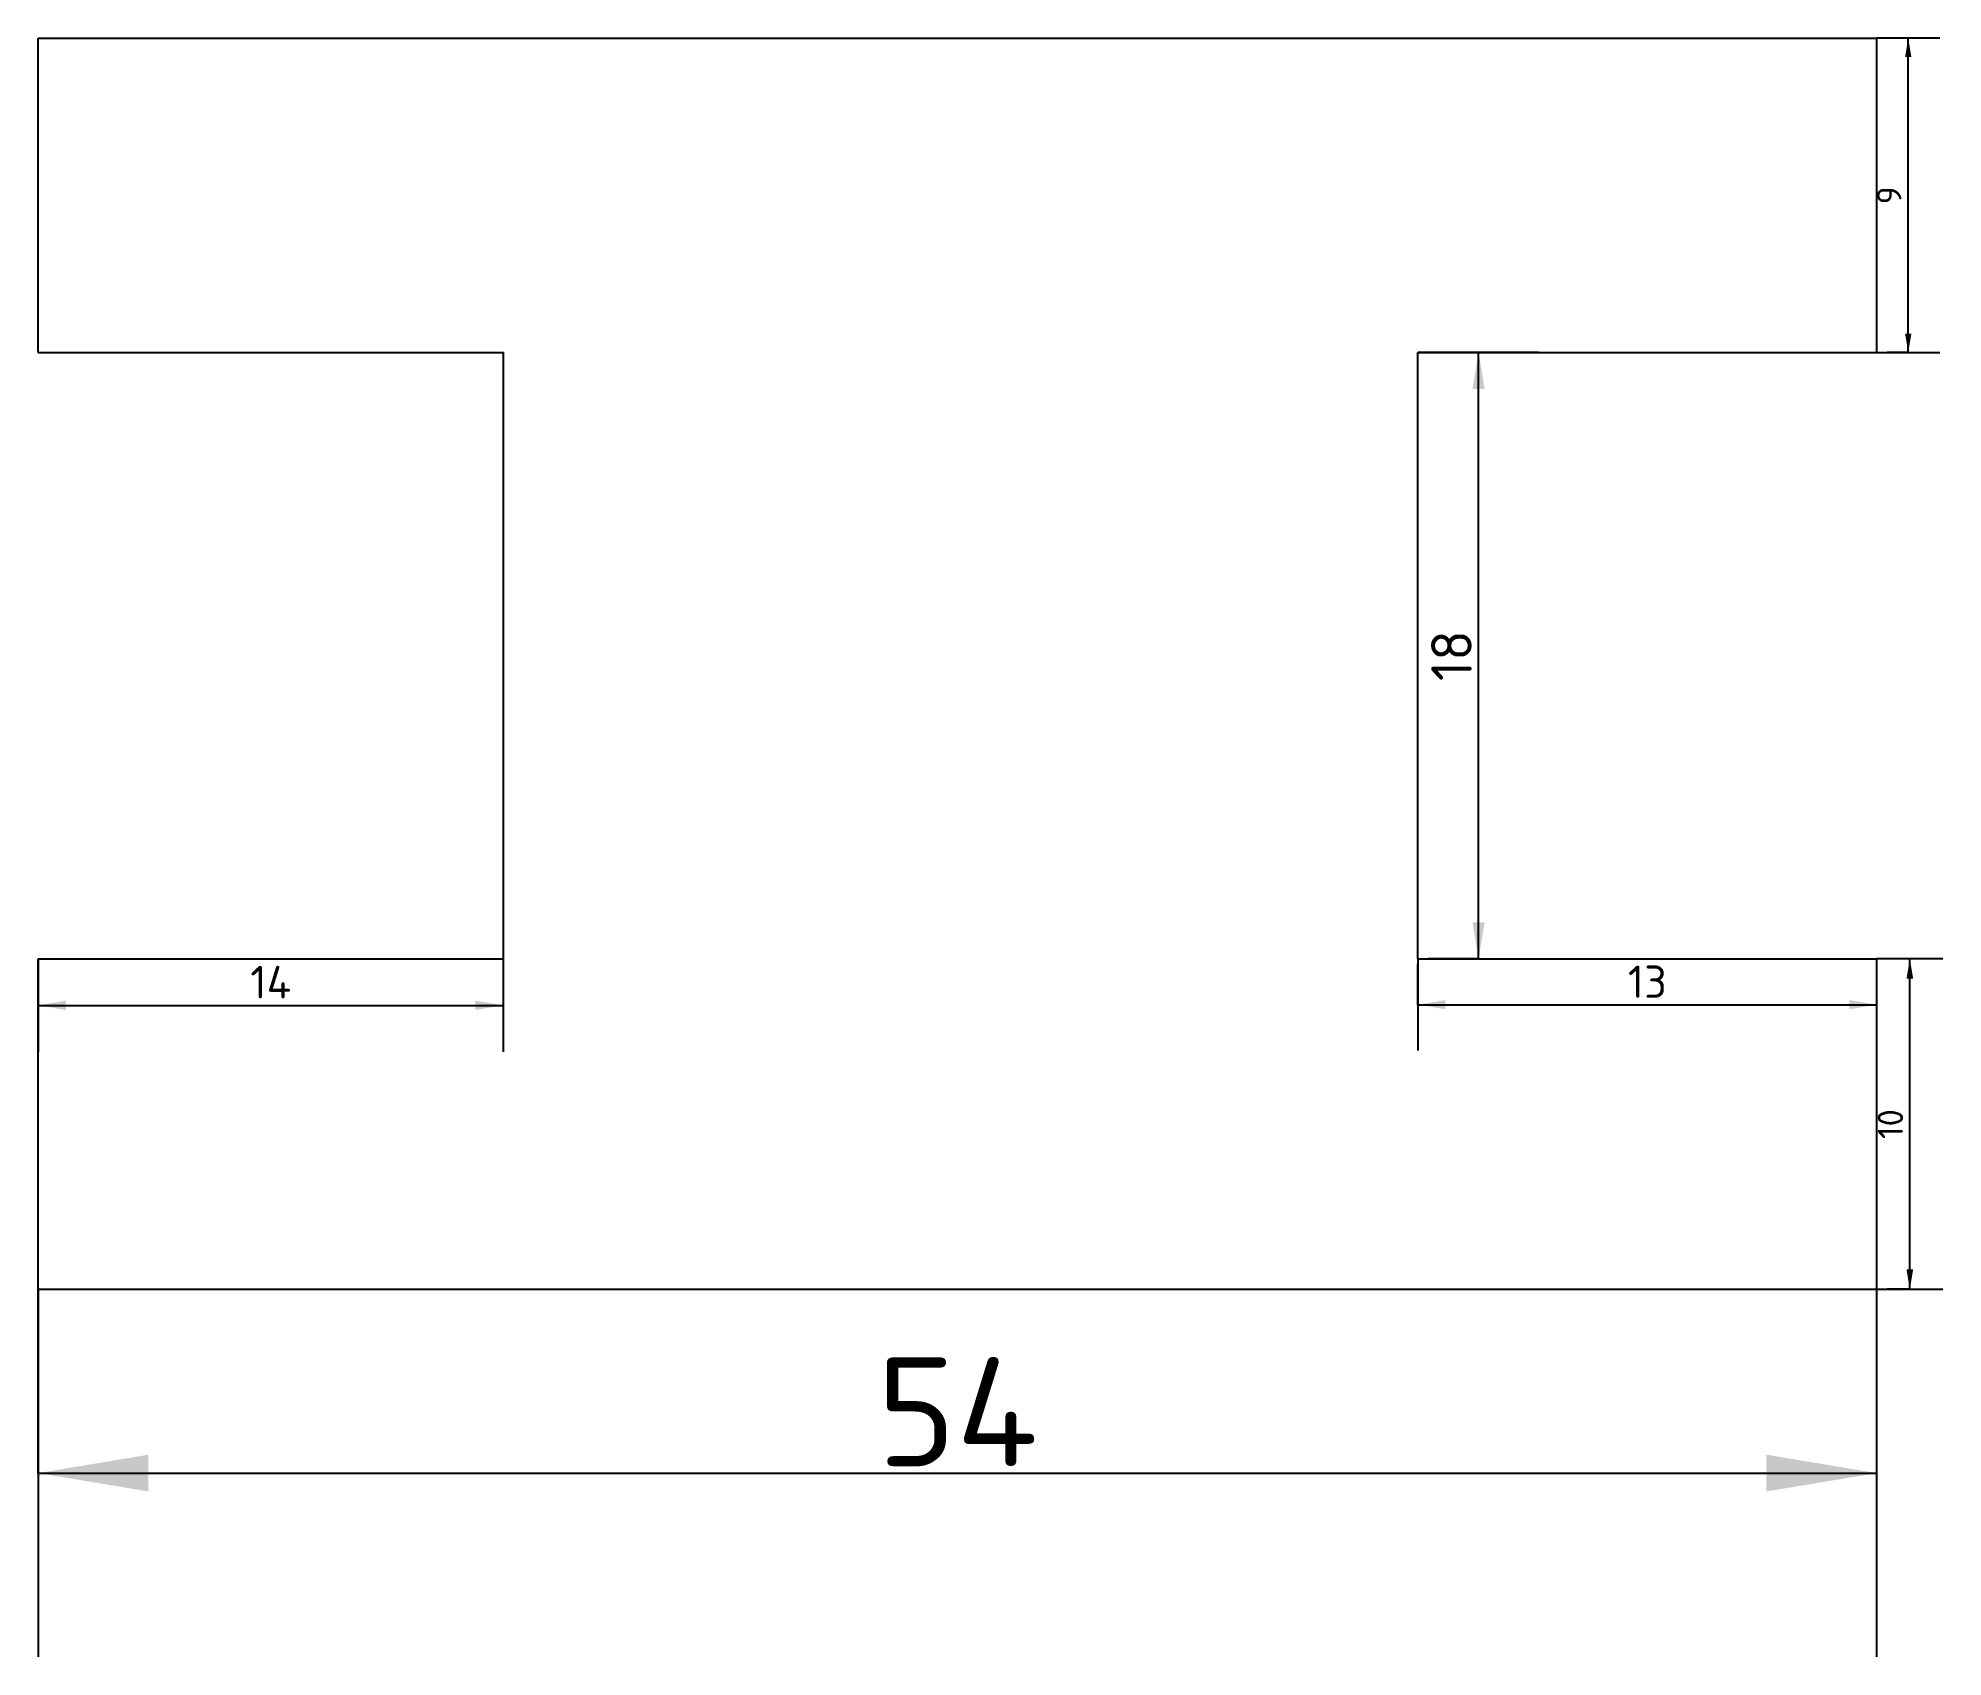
# Model space of a CAD drawing. Extents: x 0 to 55.7, y -10.7 to 36.6.
import ezdxf
from ezdxf.enums import TextEntityAlignment as Align

# ---------------------------------------------------------------- set-up
doc = ezdxf.new("R2010")
doc.units = 0
doc.layers.add('DIMENSIONS', color=1, linetype='CONTINUOUS')
doc.styles.add('ISOCPEUR', font='isocpeur.ttf')

# ---------------------------------------------------------------- blocks, each defined once
blk = doc.blocks.new('DIMTICK_ARROW')
at = {"color": 5}
blk.add_line((0, 0.5), (0, -0.5), dxfattribs=at)
at = {"color": 7}
blk.add_solid([(0, 0), (0.3, 0.05), (0.3, -0.05)], dxfattribs=at)

msp = doc.modelspace()

# ---------------------------------------------------------------- linework, layer by layer
at = {"color": 3}
for p, q in [((0, 36.562), (53.719, 36.562)), ((0, 27.375), (0, 36.562)), ((0, 27.375), (0, 36.562)), ((0, 36.562), (53.719, 36.562)), ((53.719, 27.375), (53.719, 36.562)), ((53.719, 27.375), (53.719, 36.562)), ((0, 27.375), (13.594, 27.375)), ((0, 27.375), (13.594, 27.375)), ((13.594, 9.656), (13.594, 27.375)), ((13.594, 9.656), (13.594, 27.375)), ((40.312, 27.375), (53.719, 27.375)), ((40.312, 9.656), (40.312, 27.375)), ((40.312, 9.656), (40.312, 27.375)), ((40.312, 27.375), (53.719, 27.375)), ((0, 9.656), (13.594, 9.656)), ((0, 0), (0, 9.656)), ((0, 0), (0, 9.656)), ((0, 9.656), (13.594, 9.656)), ((40.312, 9.656), (53.719, 9.656)), ((40.312, 9.656), (53.719, 9.656)), ((53.719, 0), (53.719, 9.656)), ((53.719, 0), (53.719, 9.656)), ((0, 0), (53.719, 0)), ((0, 0), (53.719, 0))]:
    msp.add_line(p, q, dxfattribs=at)
at = {"layer": 'DIMENSIONS', "color": 5}
for p, q in [((54.638, 36.562), (54.019, 36.562)), ((54.638, 36.562), (54.019, 36.562)), ((54.638, 36.562), (54.019, 36.562)), ((54.638, 36.562), (54.019, 36.562)), ((54.638, 36.562), (54.019, 36.562)), ((54.638, 36.562), (54.019, 36.562)), ((54.638, 36.562), (54.019, 36.562)), ((54.638, 36.562), (54.019, 36.562)), ((54.638, 36.562), (54.019, 36.562)), ((54.638, 36.562), (54.019, 36.562)), ((54.638, 36.562), (54.019, 36.562)), ((54.638, 36.562), (54.019, 36.562)), ((54.638, 36.562), (54.019, 36.562)), ((54.638, 36.562), (54.019, 36.562)), ((54.638, 36.562), (54.019, 36.562)), ((54.638, 36.562), (54.019, 36.562)), ((54.638, 36.562), (54.019, 36.562)), ((54.638, 36.562), (54.019, 36.562)), ((42.084, 27.375), (40.612, 27.375)), ((42.084, 27.375), (40.612, 27.375)), ((42.084, 27.375), (40.612, 27.375)), ((42.084, 27.375), (40.612, 27.375)), ((42.084, 27.375), (40.612, 27.375)), ((42.084, 27.375), (40.612, 27.375)), ((42.084, 27.375), (40.612, 27.375)), ((42.084, 27.375), (40.612, 27.375)), ((42.084, 27.375), (40.612, 27.375)), ((42.084, 27.375), (40.612, 27.375)), ((42.084, 27.375), (40.612, 27.375)), ((42.084, 27.375), (40.612, 27.375)), ((42.084, 27.375), (40.612, 27.375)), ((54.638, 27.375), (54.019, 27.375)), ((54.638, 27.375), (54.019, 27.375)), ((54.638, 27.375), (54.019, 27.375)), ((54.638, 27.375), (54.019, 27.375)), ((54.638, 27.375), (54.019, 27.375)), ((54.638, 27.375), (54.019, 27.375)), ((54.638, 27.375), (54.019, 27.375)), ((54.638, 27.375), (54.019, 27.375)), ((54.638, 27.375), (54.019, 27.375)), ((54.638, 27.375), (54.019, 27.375)), ((54.638, 27.375), (54.019, 27.375)), ((54.638, 27.375), (54.019, 27.375)), ((54.638, 27.375), (54.019, 27.375)), ((54.638, 27.375), (54.019, 27.375)), ((54.638, 27.375), (54.019, 27.375)), ((54.638, 27.375), (54.019, 27.375)), ((54.638, 27.375), (54.019, 27.375)), ((54.638, 27.375), (54.019, 27.375)), ((0, 8.297), (0, 9.492)), ((0, 8.297), (0, 9.492)), ((0, 8.297), (0, 9.492)), ((0, 8.297), (0, 9.492)), ((0, 8.297), (0, 9.492)), ((0, 8.297), (0, 9.492)), ((0, 8.297), (0, 9.492)), ((0, 8.297), (0, 9.492)), ((0, 8.297), (0, 9.492)), ((0, 8.297), (0, 9.492)), ((0, 8.297), (0, 9.492)), ((0, 8.297), (0, 9.492)), ((0, 8.297), (0, 9.492)), ((0, 8.297), (0, 9.492)), ((0, 8.297), (0, 9.492)), ((0, 8.297), (0, 9.492)), ((0, 8.297), (0, 9.492)), ((0, 8.297), (0, 9.492)), ((0, 8.297), (0, 9.492)), ((0, 8.297), (0, 9.492)), ((0, 8.297), (0, 9.492)), ((13.594, 8.297), (13.594, 9.492)), ((13.594, 8.297), (13.594, 9.492)), ((13.594, 8.297), (13.594, 9.492)), ((13.594, 8.297), (13.594, 9.492)), ((13.594, 8.297), (13.594, 9.492)), ((13.594, 8.297), (13.594, 9.492)), ((13.594, 8.297), (13.594, 9.492)), ((13.594, 8.297), (13.594, 9.492)), ((13.594, 8.297), (13.594, 9.492)), ((13.594, 8.297), (13.594, 9.492)), ((13.594, 8.297), (13.594, 9.492)), ((13.594, 8.297), (13.594, 9.492)), ((13.594, 8.297), (13.594, 9.492)), ((13.594, 8.297), (13.594, 9.492)), ((13.594, 8.297), (13.594, 9.492)), ((13.594, 8.297), (13.594, 9.492)), ((13.594, 8.297), (13.594, 9.492)), ((13.594, 8.297), (13.594, 9.492)), ((13.594, 8.297), (13.594, 9.492)), ((13.594, 8.297), (13.594, 9.492)), ((13.594, 8.297), (13.594, 9.492)), ((40.312, 8.316), (40.312, 9.49)), ((40.312, 8.316), (40.312, 9.49)), ((40.312, 8.316), (40.312, 9.49)), ((40.312, 8.316), (40.312, 9.49)), ((40.312, 8.316), (40.312, 9.49)), ((40.312, 8.316), (40.312, 9.49)), ((40.312, 8.316), (40.312, 9.49)), ((40.312, 8.316), (40.312, 9.49)), ((40.312, 8.316), (40.312, 9.49)), ((40.312, 8.316), (40.312, 9.49)), ((40.312, 8.316), (40.312, 9.49)), ((40.312, 8.316), (40.312, 9.49)), ((40.312, 8.316), (40.312, 9.49)), ((40.312, 8.316), (40.312, 9.49)), ((40.312, 8.316), (40.312, 9.49)), ((40.312, 8.316), (40.312, 9.49)), ((40.312, 8.316), (40.312, 9.49)), ((40.312, 8.316), (40.312, 9.49)), ((40.312, 8.316), (40.312, 9.49)), ((40.312, 8.316), (40.312, 9.49)), ((40.312, 8.316), (40.312, 9.49)), ((40.312, 8.316), (40.312, 9.49)), ((40.312, 8.316), (40.312, 9.49)), ((40.312, 8.316), (40.312, 9.49)), ((42.084, 9.656), (40.612, 9.656)), ((42.084, 9.656), (40.612, 9.656)), ((42.084, 9.656), (40.612, 9.656)), ((42.084, 9.656), (40.612, 9.656)), ((42.084, 9.656), (40.612, 9.656)), ((42.084, 9.656), (40.612, 9.656)), ((42.084, 9.656), (40.612, 9.656)), ((42.084, 9.656), (40.612, 9.656)), ((42.084, 9.656), (40.612, 9.656)), ((42.084, 9.656), (40.612, 9.656)), ((42.084, 9.656), (40.612, 9.656)), ((42.084, 9.656), (40.612, 9.656)), ((42.084, 9.656), (40.612, 9.656)), ((53.719, 8.316), (53.719, 9.49)), ((53.719, 8.316), (53.719, 9.49)), ((53.719, 8.316), (53.719, 9.49)), ((53.719, 8.316), (53.719, 9.49)), ((53.719, 8.316), (53.719, 9.49)), ((53.719, 8.316), (53.719, 9.49)), ((53.719, 8.316), (53.719, 9.49)), ((53.719, 8.316), (53.719, 9.49)), ((53.719, 8.316), (53.719, 9.49)), ((53.719, 8.316), (53.719, 9.49)), ((53.719, 8.316), (53.719, 9.49)), ((53.719, 8.316), (53.719, 9.49)), ((53.719, 8.316), (53.719, 9.49)), ((53.719, 8.316), (53.719, 9.49)), ((53.719, 8.316), (53.719, 9.49)), ((53.719, 8.316), (53.719, 9.49)), ((53.719, 8.316), (53.719, 9.49)), ((53.719, 8.316), (53.719, 9.49)), ((53.719, 8.316), (53.719, 9.49)), ((53.719, 8.316), (53.719, 9.49)), ((53.719, 8.316), (53.719, 9.49)), ((53.719, 8.316), (53.719, 9.49)), ((53.719, 8.316), (53.719, 9.49)), ((53.719, 8.316), (53.719, 9.49)), ((54.684, 9.656), (54.019, 9.656)), ((54.684, 9.656), (54.019, 9.656)), ((54.684, 9.656), (54.019, 9.656)), ((54.684, 9.656), (54.019, 9.656)), ((54.684, 9.656), (54.019, 9.656)), ((54.684, 9.656), (54.019, 9.656)), ((54.684, 9.656), (54.019, 9.656)), ((54.684, 9.656), (54.019, 9.656)), ((54.684, 9.656), (54.019, 9.656)), ((54.684, 9.656), (54.019, 9.656)), ((54.684, 9.656), (54.019, 9.656)), ((54.684, 9.656), (54.019, 9.656)), ((54.684, 9.656), (54.019, 9.656)), ((54.684, 9.656), (54.019, 9.656)), ((54.684, 9.656), (54.019, 9.656)), ((54.684, 9.656), (54.019, 9.656)), ((0, -5.372), (0, 0.237)), ((0, -5.372), (0, 0.237)), ((0, -5.372), (0, 0.237)), ((0, -5.372), (0, 0.237)), ((0, -5.372), (0, 0.237)), ((0, -5.372), (0, 0.237)), ((0, -5.372), (0, 0.237)), ((0, -5.372), (0, 0.237)), ((0, -5.372), (0, 0.237)), ((0, -5.372), (0, 0.237)), ((0, -5.372), (0, 0.237)), ((0, -5.372), (0, 0.237)), ((0, -5.372), (0, 0.237)), ((0, -5.372), (0, 0.237)), ((0, -5.372), (0, 0.237)), ((0, -5.372), (0, 0.237)), ((0, -5.372), (0, 0.237)), ((0, -5.372), (0, 0.237)), ((0, -5.372), (0, 0.237)), ((0, -5.372), (0, 0.237)), ((53.719, -5.372), (53.719, 0.237)), ((53.719, -5.372), (53.719, 0.237)), ((53.719, -5.372), (53.719, 0.237)), ((53.719, -5.372), (53.719, 0.237)), ((53.719, -5.372), (53.719, 0.237)), ((53.719, -5.372), (53.719, 0.237)), ((53.719, -5.372), (53.719, 0.237)), ((53.719, -5.372), (53.719, 0.237)), ((53.719, -5.372), (53.719, 0.237)), ((53.719, -5.372), (53.719, 0.237)), ((53.719, -5.372), (53.719, 0.237)), ((53.719, -5.372), (53.719, 0.237)), ((53.719, -5.372), (53.719, 0.237)), ((53.719, -5.372), (53.719, 0.237)), ((53.719, -5.372), (53.719, 0.237)), ((53.719, -5.372), (53.719, 0.237)), ((53.719, -5.372), (53.719, 0.237)), ((53.719, -5.372), (53.719, 0.237)), ((53.719, -5.372), (53.719, 0.237)), ((53.719, -5.372), (53.719, 0.237)), ((54.684, 0), (54.019, 0)), ((54.684, 0), (54.019, 0)), ((54.684, 0), (54.019, 0)), ((54.684, 0), (54.019, 0)), ((54.684, 0), (54.019, 0)), ((54.684, 0), (54.019, 0)), ((54.684, 0), (54.019, 0)), ((54.684, 0), (54.019, 0)), ((54.684, 0), (54.019, 0)), ((54.684, 0), (54.019, 0)), ((54.684, 0), (54.019, 0)), ((54.684, 0), (54.019, 0)), ((54.684, 0), (54.019, 0)), ((54.684, 0), (54.019, 0)), ((54.684, 0), (54.019, 0)), ((54.684, 0), (54.019, 0))]:
    msp.add_line(p, q, dxfattribs=at)
at = {"layer": 'DIMENSIONS', "color": 7}
for p, q in [((54.638, 27.375), (54.638, 36.562)), ((54.638, 27.375), (54.638, 36.562)), ((54.638, 27.375), (54.638, 36.562)), ((54.638, 27.375), (54.638, 36.562)), ((54.638, 27.375), (54.638, 36.562)), ((54.638, 27.375), (54.638, 36.562)), ((54.638, 27.375), (54.638, 36.562)), ((54.638, 27.375), (54.638, 36.562)), ((54.638, 27.375), (54.638, 36.562)), ((54.638, 27.375), (54.638, 36.562)), ((54.638, 27.375), (54.638, 36.562)), ((54.638, 27.375), (54.638, 36.562)), ((54.638, 27.375), (54.638, 36.562)), ((54.638, 27.375), (54.638, 36.562)), ((54.638, 27.375), (54.638, 36.562)), ((54.638, 27.375), (54.638, 36.562)), ((54.638, 27.375), (54.638, 36.562)), ((54.638, 27.375), (54.638, 36.562)), ((42.084, 9.656), (42.084, 27.375)), ((42.084, 9.656), (42.084, 27.375)), ((42.084, 9.656), (42.084, 27.375)), ((42.084, 9.656), (42.084, 27.375)), ((42.084, 9.656), (42.084, 27.375)), ((42.084, 9.656), (42.084, 27.375)), ((42.084, 9.656), (42.084, 27.375)), ((42.084, 9.656), (42.084, 27.375)), ((42.084, 9.656), (42.084, 27.375)), ((42.084, 9.656), (42.084, 27.375)), ((42.084, 9.656), (42.084, 27.375)), ((42.084, 9.656), (42.084, 27.375)), ((42.084, 9.656), (42.084, 27.375)), ((54.684, 0), (54.684, 9.656)), ((54.684, 0), (54.684, 9.656)), ((54.684, 0), (54.684, 9.656)), ((54.684, 0), (54.684, 9.656)), ((54.684, 0), (54.684, 9.656)), ((54.684, 0), (54.684, 9.656)), ((54.684, 0), (54.684, 9.656)), ((54.684, 0), (54.684, 9.656)), ((54.684, 0), (54.684, 9.656)), ((54.684, 0), (54.684, 9.656)), ((54.684, 0), (54.684, 9.656)), ((54.684, 0), (54.684, 9.656)), ((54.684, 0), (54.684, 9.656)), ((54.684, 0), (54.684, 9.656)), ((54.684, 0), (54.684, 9.656)), ((54.684, 0), (54.684, 9.656)), ((0, 8.297), (13.594, 8.297)), ((0, 8.297), (13.594, 8.297)), ((0, 8.297), (13.594, 8.297)), ((0, 8.297), (13.594, 8.297)), ((0, 8.297), (13.594, 8.297)), ((0, 8.297), (13.594, 8.297)), ((0, 8.297), (13.594, 8.297)), ((0, 8.297), (13.594, 8.297)), ((0, 8.297), (13.594, 8.297)), ((0, 8.297), (13.594, 8.297)), ((0, 8.297), (13.594, 8.297)), ((0, 8.297), (13.594, 8.297)), ((0, 8.297), (13.594, 8.297)), ((0, 8.297), (13.594, 8.297)), ((0, 8.297), (13.594, 8.297)), ((0, 8.297), (13.594, 8.297)), ((0, 8.297), (13.594, 8.297)), ((0, 8.297), (13.594, 8.297)), ((0, 8.297), (13.594, 8.297)), ((0, 8.297), (13.594, 8.297)), ((0, 8.297), (13.594, 8.297)), ((40.312, 8.316), (53.719, 8.316)), ((40.312, 8.316), (53.719, 8.316)), ((40.312, 8.316), (53.719, 8.316)), ((40.312, 8.316), (53.719, 8.316)), ((40.312, 8.316), (53.719, 8.316)), ((40.312, 8.316), (53.719, 8.316)), ((40.312, 8.316), (53.719, 8.316)), ((40.312, 8.316), (53.719, 8.316)), ((40.312, 8.316), (53.719, 8.316)), ((40.312, 8.316), (53.719, 8.316)), ((40.312, 8.316), (53.719, 8.316)), ((40.312, 8.316), (53.719, 8.316)), ((40.312, 8.316), (53.719, 8.316)), ((40.312, 8.316), (53.719, 8.316)), ((40.312, 8.316), (53.719, 8.316)), ((40.312, 8.316), (53.719, 8.316)), ((40.312, 8.316), (53.719, 8.316)), ((40.312, 8.316), (53.719, 8.316)), ((40.312, 8.316), (53.719, 8.316)), ((40.312, 8.316), (53.719, 8.316)), ((40.312, 8.316), (53.719, 8.316)), ((40.312, 8.316), (53.719, 8.316)), ((40.312, 8.316), (53.719, 8.316)), ((40.312, 8.316), (53.719, 8.316)), ((0, -5.372), (53.719, -5.372)), ((0, -5.372), (53.719, -5.372)), ((0, -5.372), (53.719, -5.372)), ((0, -5.372), (53.719, -5.372)), ((0, -5.372), (53.719, -5.372)), ((0, -5.372), (53.719, -5.372)), ((0, -5.372), (53.719, -5.372)), ((0, -5.372), (53.719, -5.372)), ((0, -5.372), (53.719, -5.372)), ((0, -5.372), (53.719, -5.372)), ((0, -5.372), (53.719, -5.372)), ((0, -5.372), (53.719, -5.372)), ((0, -5.372), (53.719, -5.372)), ((0, -5.372), (53.719, -5.372)), ((0, -5.372), (53.719, -5.372)), ((0, -5.372), (53.719, -5.372)), ((0, -5.372), (53.719, -5.372)), ((0, -5.372), (53.719, -5.372)), ((0, -5.372), (53.719, -5.372)), ((0, -5.372), (53.719, -5.372))]:
    msp.add_line(p, q, dxfattribs=at)

# ---------------------------------------------------------------- block references
at = {"layer": 'DIMENSIONS'}
for p, xscale, yscale, rotation in [((54.638, 36.562), 1.8375, 1.8375, 270), ((54.638, 36.562), 1.8375, 1.8375, 270), ((54.638, 36.562), 1.8375, 1.8375, 270), ((54.638, 36.562), 1.8375, 1.8375, 270), ((54.638, 36.562), 1.8375, 1.8375, 270), ((54.638, 36.562), 1.8375, 1.8375, 270), ((54.638, 36.562), 1.8375, 1.8375, 270), ((54.638, 36.562), 1.8375, 1.8375, 270), ((54.638, 36.562), 1.8375, 1.8375, 270), ((54.638, 36.562), 1.8375, 1.8375, 270), ((54.638, 36.562), 1.8375, 1.8375, 270), ((54.638, 36.562), 1.8375, 1.8375, 270), ((54.638, 36.562), 1.8375, 1.8375, 270), ((54.638, 36.562), 1.8375, 1.8375, 270), ((54.638, 36.562), 1.8375, 1.8375, 270), ((54.638, 36.562), 1.8375, 1.8375, 270), ((54.638, 36.562), 1.8375, 1.8375, 270), ((54.638, 36.562), 1.8375, 1.8375, 270), ((54.638, 27.375), 1.8375, 1.8375, 90), ((54.638, 27.375), 1.8375, 1.8375, 90), ((54.638, 27.375), 1.8375, 1.8375, 90), ((54.638, 27.375), 1.8375, 1.8375, 90), ((54.638, 27.375), 1.8375, 1.8375, 90), ((54.638, 27.375), 1.8375, 1.8375, 90), ((54.638, 27.375), 1.8375, 1.8375, 90), ((54.638, 27.375), 1.8375, 1.8375, 90), ((54.638, 27.375), 1.8375, 1.8375, 90), ((54.638, 27.375), 1.8375, 1.8375, 90), ((54.638, 27.375), 1.8375, 1.8375, 90), ((54.638, 27.375), 1.8375, 1.8375, 90), ((54.638, 27.375), 1.8375, 1.8375, 90), ((54.638, 27.375), 1.8375, 1.8375, 90), ((54.638, 27.375), 1.8375, 1.8375, 90), ((54.638, 27.375), 1.8375, 1.8375, 90), ((54.638, 27.375), 1.8375, 1.8375, 90), ((54.638, 27.375), 1.8375, 1.8375, 90), ((42.084, 27.375), 3.54375, 3.54375, 270), ((42.084, 27.375), 3.54375, 3.54375, 270), ((42.084, 27.375), 3.54375, 3.54375, 270), ((42.084, 27.375), 3.54375, 3.54375, 270), ((42.084, 27.375), 3.54375, 3.54375, 270), ((42.084, 27.375), 3.54375, 3.54375, 270), ((42.084, 27.375), 3.54375, 3.54375, 270), ((42.084, 27.375), 3.54375, 3.54375, 270), ((42.084, 27.375), 3.54375, 3.54375, 270), ((42.084, 27.375), 3.54375, 3.54375, 270), ((42.084, 27.375), 3.54375, 3.54375, 270), ((42.084, 27.375), 3.54375, 3.54375, 270), ((42.084, 27.375), 3.54375, 3.54375, 270), ((42.084, 9.656), 3.54375, 3.54375, 90), ((42.084, 9.656), 3.54375, 3.54375, 90), ((42.084, 9.656), 3.54375, 3.54375, 90), ((42.084, 9.656), 3.54375, 3.54375, 90), ((42.084, 9.656), 3.54375, 3.54375, 90), ((42.084, 9.656), 3.54375, 3.54375, 90), ((42.084, 9.656), 3.54375, 3.54375, 90), ((42.084, 9.656), 3.54375, 3.54375, 90), ((42.084, 9.656), 3.54375, 3.54375, 90), ((42.084, 9.656), 3.54375, 3.54375, 90), ((42.084, 9.656), 3.54375, 3.54375, 90), ((42.084, 9.656), 3.54375, 3.54375, 90), ((42.084, 9.656), 3.54375, 3.54375, 90), ((13.594, 8.297), 2.71875, 2.71875, 180), ((13.594, 8.297), 2.71875, 2.71875, 180), ((13.594, 8.297), 2.71875, 2.71875, 180), ((13.594, 8.297), 2.71875, 2.71875, 180), ((13.594, 8.297), 2.71875, 2.71875, 180), ((13.594, 8.297), 2.71875, 2.71875, 180), ((13.594, 8.297), 2.71875, 2.71875, 180), ((13.594, 8.297), 2.71875, 2.71875, 180), ((13.594, 8.297), 2.71875, 2.71875, 180), ((13.594, 8.297), 2.71875, 2.71875, 180), ((13.594, 8.297), 2.71875, 2.71875, 180), ((13.594, 8.297), 2.71875, 2.71875, 180), ((13.594, 8.297), 2.71875, 2.71875, 180), ((13.594, 8.297), 2.71875, 2.71875, 180), ((13.594, 8.297), 2.71875, 2.71875, 180), ((13.594, 8.297), 2.71875, 2.71875, 180), ((13.594, 8.297), 2.71875, 2.71875, 180), ((13.594, 8.297), 2.71875, 2.71875, 180), ((13.594, 8.297), 2.71875, 2.71875, 180), ((13.594, 8.297), 2.71875, 2.71875, 180), ((13.594, 8.297), 2.71875, 2.71875, 180), ((53.719, 8.316), 2.68125, 2.68125, 180), ((53.719, 8.316), 2.68125, 2.68125, 180), ((53.719, 8.316), 2.68125, 2.68125, 180), ((53.719, 8.316), 2.68125, 2.68125, 180), ((53.719, 8.316), 2.68125, 2.68125, 180), ((53.719, 8.316), 2.68125, 2.68125, 180), ((53.719, 8.316), 2.68125, 2.68125, 180), ((53.719, 8.316), 2.68125, 2.68125, 180), ((53.719, 8.316), 2.68125, 2.68125, 180), ((53.719, 8.316), 2.68125, 2.68125, 180), ((53.719, 8.316), 2.68125, 2.68125, 180), ((53.719, 8.316), 2.68125, 2.68125, 180), ((53.719, 8.316), 2.68125, 2.68125, 180), ((53.719, 8.316), 2.68125, 2.68125, 180), ((53.719, 8.316), 2.68125, 2.68125, 180), ((53.719, 8.316), 2.68125, 2.68125, 180), ((53.719, 8.316), 2.68125, 2.68125, 180), ((53.719, 8.316), 2.68125, 2.68125, 180), ((53.719, 8.316), 2.68125, 2.68125, 180), ((53.719, 8.316), 2.68125, 2.68125, 180), ((53.719, 8.316), 2.68125, 2.68125, 180), ((53.719, 8.316), 2.68125, 2.68125, 180), ((53.719, 8.316), 2.68125, 2.68125, 180), ((53.719, 8.316), 2.68125, 2.68125, 180), ((54.684, 9.656), 1.93125, 1.93125, 270), ((54.684, 9.656), 1.93125, 1.93125, 270), ((54.684, 9.656), 1.93125, 1.93125, 270), ((54.684, 9.656), 1.93125, 1.93125, 270), ((54.684, 9.656), 1.93125, 1.93125, 270), ((54.684, 9.656), 1.93125, 1.93125, 270), ((54.684, 9.656), 1.93125, 1.93125, 270), ((54.684, 9.656), 1.93125, 1.93125, 270), ((54.684, 9.656), 1.93125, 1.93125, 270), ((54.684, 9.656), 1.93125, 1.93125, 270), ((54.684, 9.656), 1.93125, 1.93125, 270), ((54.684, 9.656), 1.93125, 1.93125, 270), ((54.684, 9.656), 1.93125, 1.93125, 270), ((54.684, 9.656), 1.93125, 1.93125, 270), ((54.684, 9.656), 1.93125, 1.93125, 270), ((54.684, 9.656), 1.93125, 1.93125, 270), ((54.684, 0), 1.93125, 1.93125, 90), ((54.684, 0), 1.93125, 1.93125, 90), ((54.684, 0), 1.93125, 1.93125, 90), ((54.684, 0), 1.93125, 1.93125, 90), ((54.684, 0), 1.93125, 1.93125, 90), ((54.684, 0), 1.93125, 1.93125, 90), ((54.684, 0), 1.93125, 1.93125, 90), ((54.684, 0), 1.93125, 1.93125, 90), ((54.684, 0), 1.93125, 1.93125, 90), ((54.684, 0), 1.93125, 1.93125, 90), ((54.684, 0), 1.93125, 1.93125, 90), ((54.684, 0), 1.93125, 1.93125, 90), ((54.684, 0), 1.93125, 1.93125, 90), ((54.684, 0), 1.93125, 1.93125, 90), ((54.684, 0), 1.93125, 1.93125, 90), ((54.684, 0), 1.93125, 1.93125, 90), ((53.719, -5.372), 10.74375, 10.74375, 180), ((53.719, -5.372), 10.74375, 10.74375, 180), ((53.719, -5.372), 10.74375, 10.74375, 180), ((53.719, -5.372), 10.74375, 10.74375, 180), ((53.719, -5.372), 10.74375, 10.74375, 180), ((53.719, -5.372), 10.74375, 10.74375, 180), ((53.719, -5.372), 10.74375, 10.74375, 180), ((53.719, -5.372), 10.74375, 10.74375, 180), ((53.719, -5.372), 10.74375, 10.74375, 180), ((53.719, -5.372), 10.74375, 10.74375, 180), ((53.719, -5.372), 10.74375, 10.74375, 180), ((53.719, -5.372), 10.74375, 10.74375, 180), ((53.719, -5.372), 10.74375, 10.74375, 180), ((53.719, -5.372), 10.74375, 10.74375, 180), ((53.719, -5.372), 10.74375, 10.74375, 180), ((53.719, -5.372), 10.74375, 10.74375, 180), ((53.719, -5.372), 10.74375, 10.74375, 180), ((53.719, -5.372), 10.74375, 10.74375, 180), ((53.719, -5.372), 10.74375, 10.74375, 180), ((53.719, -5.372), 10.74375, 10.74375, 180)]:
    msp.add_blockref('DIMTICK_ARROW', p, dxfattribs=dict(at, xscale=xscale, yscale=yscale, rotation=rotation))
for p, xscale, yscale in [((0, 8.297), 2.71875, 2.71875), ((0, 8.297), 2.71875, 2.71875), ((0, 8.297), 2.71875, 2.71875), ((0, 8.297), 2.71875, 2.71875), ((0, 8.297), 2.71875, 2.71875), ((0, 8.297), 2.71875, 2.71875), ((0, 8.297), 2.71875, 2.71875), ((0, 8.297), 2.71875, 2.71875), ((0, 8.297), 2.71875, 2.71875), ((0, 8.297), 2.71875, 2.71875), ((0, 8.297), 2.71875, 2.71875), ((0, 8.297), 2.71875, 2.71875), ((0, 8.297), 2.71875, 2.71875), ((0, 8.297), 2.71875, 2.71875), ((0, 8.297), 2.71875, 2.71875), ((0, 8.297), 2.71875, 2.71875), ((0, 8.297), 2.71875, 2.71875), ((0, 8.297), 2.71875, 2.71875), ((0, 8.297), 2.71875, 2.71875), ((0, 8.297), 2.71875, 2.71875), ((0, 8.297), 2.71875, 2.71875), ((40.312, 8.316), 2.68125, 2.68125), ((40.312, 8.316), 2.68125, 2.68125), ((40.312, 8.316), 2.68125, 2.68125), ((40.312, 8.316), 2.68125, 2.68125), ((40.312, 8.316), 2.68125, 2.68125), ((40.312, 8.316), 2.68125, 2.68125), ((40.312, 8.316), 2.68125, 2.68125), ((40.312, 8.316), 2.68125, 2.68125), ((40.312, 8.316), 2.68125, 2.68125), ((40.312, 8.316), 2.68125, 2.68125), ((40.312, 8.316), 2.68125, 2.68125), ((40.312, 8.316), 2.68125, 2.68125), ((40.312, 8.316), 2.68125, 2.68125), ((40.312, 8.316), 2.68125, 2.68125), ((40.312, 8.316), 2.68125, 2.68125), ((40.312, 8.316), 2.68125, 2.68125), ((40.312, 8.316), 2.68125, 2.68125), ((40.312, 8.316), 2.68125, 2.68125), ((40.312, 8.316), 2.68125, 2.68125), ((40.312, 8.316), 2.68125, 2.68125), ((40.312, 8.316), 2.68125, 2.68125), ((40.312, 8.316), 2.68125, 2.68125), ((40.312, 8.316), 2.68125, 2.68125), ((40.312, 8.316), 2.68125, 2.68125), ((0, -5.372), 10.74375, 10.74375), ((0, -5.372), 10.74375, 10.74375), ((0, -5.372), 10.74375, 10.74375), ((0, -5.372), 10.74375, 10.74375), ((0, -5.372), 10.74375, 10.74375), ((0, -5.372), 10.74375, 10.74375), ((0, -5.372), 10.74375, 10.74375), ((0, -5.372), 10.74375, 10.74375), ((0, -5.372), 10.74375, 10.74375), ((0, -5.372), 10.74375, 10.74375), ((0, -5.372), 10.74375, 10.74375), ((0, -5.372), 10.74375, 10.74375), ((0, -5.372), 10.74375, 10.74375), ((0, -5.372), 10.74375, 10.74375), ((0, -5.372), 10.74375, 10.74375), ((0, -5.372), 10.74375, 10.74375), ((0, -5.372), 10.74375, 10.74375), ((0, -5.372), 10.74375, 10.74375), ((0, -5.372), 10.74375, 10.74375), ((0, -5.372), 10.74375, 10.74375)]:
    msp.add_blockref('DIMTICK_ARROW', p, dxfattribs=dict(at, xscale=xscale, yscale=yscale))

# ---------------------------------------------------------------- texts
at = {"layer": 'DIMENSIONS', "color": 7, "style": 'ISOCPEUR'}
for s, height, p in [('9', 0.71, (54.082, 31.969)), ('9', 0.71, (54.082, 31.969)), ('9', 0.71, (54.082, 31.969)), ('9', 0.71, (54.082, 31.969)), ('9', 0.71, (54.082, 31.969)), ('9', 0.71, (54.082, 31.969)), ('9', 0.71, (54.082, 31.969)), ('9', 0.71, (54.082, 31.969)), ('9', 0.71, (54.082, 31.969)), ('9', 0.71, (54.082, 31.969)), ('9', 0.71, (54.082, 31.969)), ('9', 0.71, (54.082, 31.969)), ('9', 0.71, (54.082, 31.969)), ('9', 0.71, (54.082, 31.969)), ('9', 0.71, (54.082, 31.969)), ('9', 0.71, (54.082, 31.969)), ('9', 0.71, (54.082, 31.969)), ('9', 0.71, (54.082, 31.969)), ('18', 1.1844, (41.292, 18.516)), ('18', 1.1844, (41.292, 18.516)), ('18', 1.1844, (41.292, 18.516)), ('18', 1.1844, (41.292, 18.516)), ('18', 1.1844, (41.292, 18.516)), ('18', 1.1844, (41.292, 18.516)), ('18', 1.1844, (41.292, 18.516)), ('18', 1.1844, (41.292, 18.516)), ('18', 1.1844, (41.292, 18.516)), ('18', 1.1844, (41.292, 18.516)), ('18', 1.1844, (41.292, 18.516)), ('18', 1.1844, (41.292, 18.516)), ('18', 1.1844, (41.292, 18.516)), ('10', 0.7365, (54.116, 4.828)), ('10', 0.7365, (54.116, 4.828)), ('10', 0.7365, (54.116, 4.828)), ('10', 0.7365, (54.116, 4.828)), ('10', 0.7365, (54.116, 4.828)), ('10', 0.7365, (54.116, 4.828)), ('10', 0.7365, (54.116, 4.828)), ('10', 0.7365, (54.116, 4.828)), ('10', 0.7365, (54.116, 4.828)), ('10', 0.7365, (54.116, 4.828)), ('10', 0.7365, (54.116, 4.828)), ('10', 0.7365, (54.116, 4.828)), ('10', 0.7365, (54.116, 4.828)), ('10', 0.7365, (54.116, 4.828)), ('10', 0.7365, (54.116, 4.828)), ('10', 0.7365, (54.116, 4.828))]:
    msp.add_text(s, height=height, rotation=90, dxfattribs=at).set_placement(p, align=Align.MIDDLE_CENTER)
for s, height, p in [('13', 0.9448, (47.016, 8.988)), ('13', 0.9448, (47.016, 8.988)), ('13', 0.9448, (47.016, 8.988)), ('13', 0.9448, (47.016, 8.988)), ('13', 0.9448, (47.016, 8.988)), ('13', 0.9448, (47.016, 8.988)), ('13', 0.9448, (47.016, 8.988)), ('13', 0.9448, (47.016, 8.988)), ('13', 0.9448, (47.016, 8.988)), ('13', 0.9448, (47.016, 8.988)), ('13', 0.9448, (47.016, 8.988)), ('13', 0.9448, (47.016, 8.988)), ('13', 0.9448, (47.016, 8.988)), ('13', 0.9448, (47.016, 8.988)), ('13', 0.9448, (47.016, 8.988)), ('13', 0.9448, (47.016, 8.988)), ('13', 0.9448, (47.016, 8.988)), ('13', 0.9448, (47.016, 8.988)), ('13', 0.9448, (47.016, 8.988)), ('13', 0.9448, (47.016, 8.988)), ('13', 0.9448, (47.016, 8.988)), ('13', 0.9448, (47.016, 8.988)), ('13', 0.9448, (47.016, 8.988)), ('13', 0.9448, (47.016, 8.988)), ('14', 0.9552, (6.797, 8.974)), ('14', 0.9552, (6.797, 8.974)), ('14', 0.9552, (6.797, 8.974)), ('14', 0.9552, (6.797, 8.974)), ('14', 0.9552, (6.797, 8.974)), ('14', 0.9552, (6.797, 8.974)), ('14', 0.9552, (6.797, 8.974)), ('14', 0.9552, (6.797, 8.974)), ('14', 0.9552, (6.797, 8.974)), ('14', 0.9552, (6.797, 8.974)), ('14', 0.9552, (6.797, 8.974)), ('14', 0.9552, (6.797, 8.974)), ('14', 0.9552, (6.797, 8.974)), ('14', 0.9552, (6.797, 8.974)), ('14', 0.9552, (6.797, 8.974)), ('14', 0.9552, (6.797, 8.974)), ('14', 0.9552, (6.797, 8.974)), ('14', 0.9552, (6.797, 8.974)), ('14', 0.9552, (6.797, 8.974)), ('14', 0.9552, (6.797, 8.974)), ('14', 0.9552, (6.797, 8.974)), ('54', 3.1844, (26.859, -3.58)), ('54', 3.1844, (26.859, -3.58)), ('54', 3.1844, (26.859, -3.58)), ('54', 3.1844, (26.859, -3.58)), ('54', 3.1844, (26.859, -3.58)), ('54', 3.1844, (26.859, -3.58)), ('54', 3.1844, (26.859, -3.58)), ('54', 3.1844, (26.859, -3.58)), ('54', 3.1844, (26.859, -3.58)), ('54', 3.1844, (26.859, -3.58)), ('54', 3.1844, (26.859, -3.58)), ('54', 3.1844, (26.859, -3.58)), ('54', 3.1844, (26.859, -3.58)), ('54', 3.1844, (26.859, -3.58)), ('54', 3.1844, (26.859, -3.58)), ('54', 3.1844, (26.859, -3.58)), ('54', 3.1844, (26.859, -3.58)), ('54', 3.1844, (26.859, -3.58)), ('54', 3.1844, (26.859, -3.58)), ('54', 3.1844, (26.859, -3.58))]:
    msp.add_text(s, height=height, dxfattribs=at).set_placement(p, align=Align.MIDDLE_CENTER)

doc.saveas('drawing.dxf')
